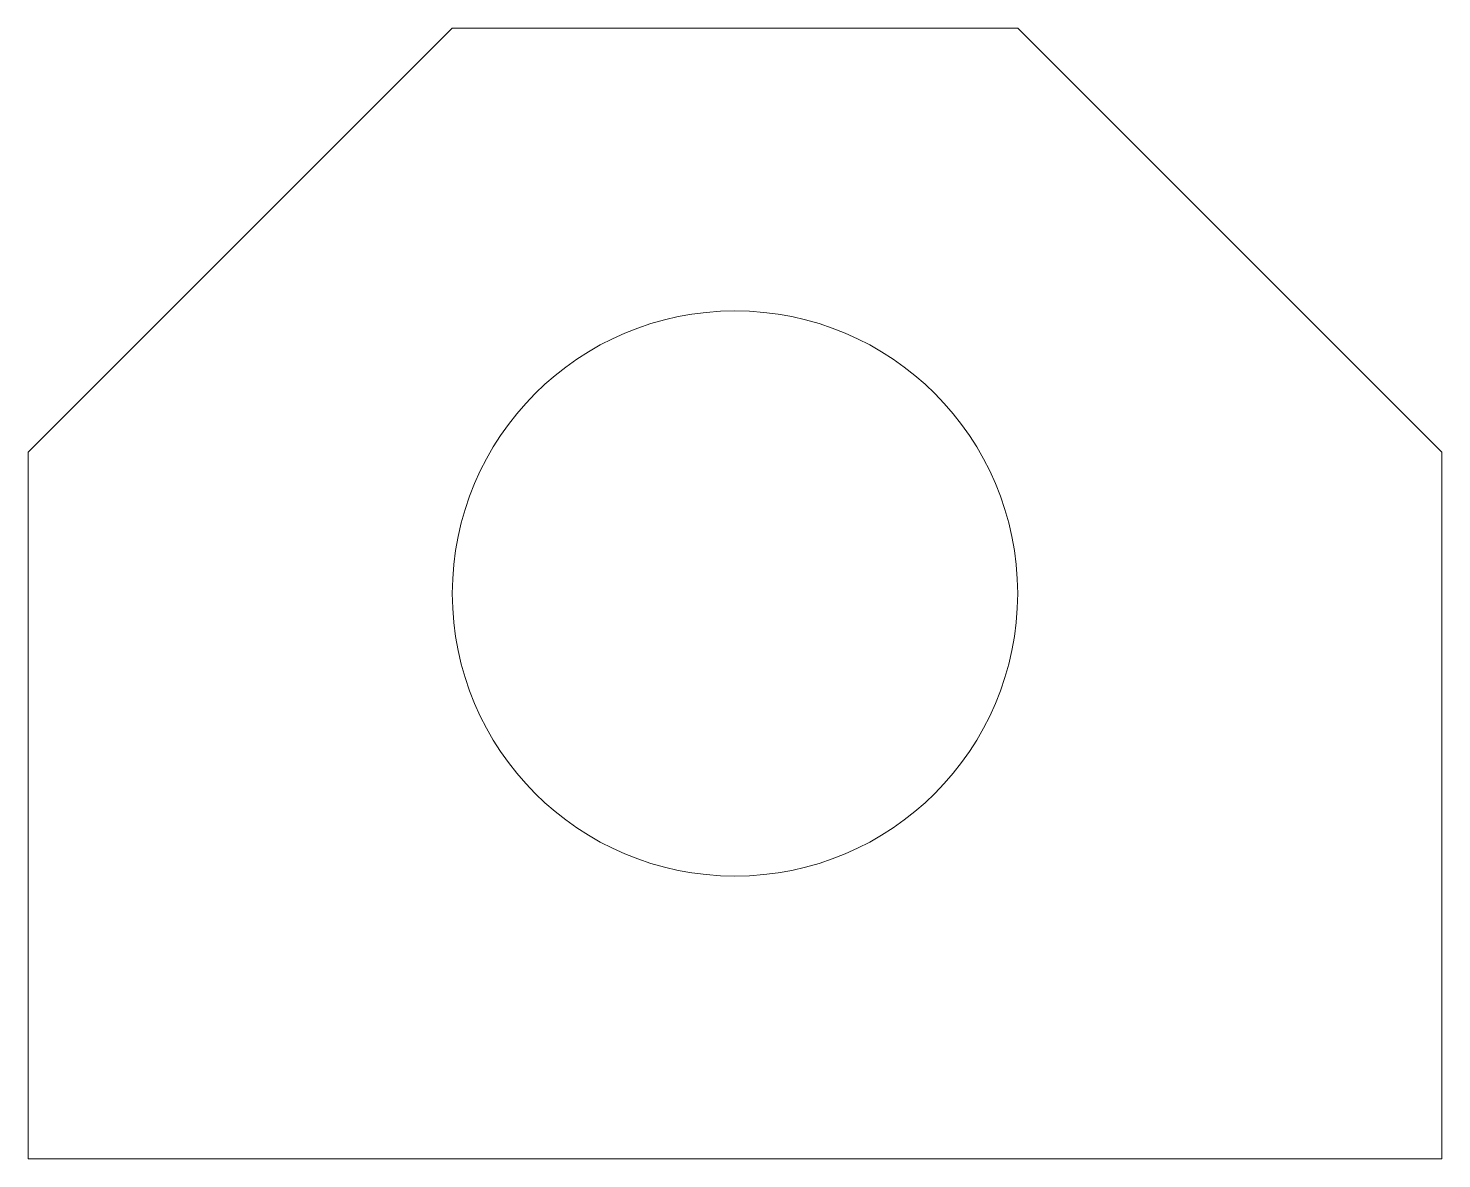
# Model space of a CAD drawing. Header units: millimetres. Extents: x 98.5 to 148.5, y 0 to 40.
import ezdxf

# ---------------------------------------------------------------- set-up
doc = ezdxf.new("R2010")
doc.units = ezdxf.units.MM

msp = doc.modelspace()

# ---------------------------------------------------------------- linework, layer by layer
at = {"color": 7, "linetype": 'Continuous', "lineweight": 15}
for p, q in [((113.527, 40), (98.527, 25)), ((133.527, 40), (113.527, 40)), ((148.527, 25), (133.527, 40)), ((98.527, 25), (98.527, 0)), ((148.527, 0), (148.527, 25)), ((98.527, 0), (148.527, 0))]:
    msp.add_line(p, q, dxfattribs=at)
msp.add_circle((123.527, 20), 10, dxfattribs=at)

doc.saveas('drawing.dxf')
